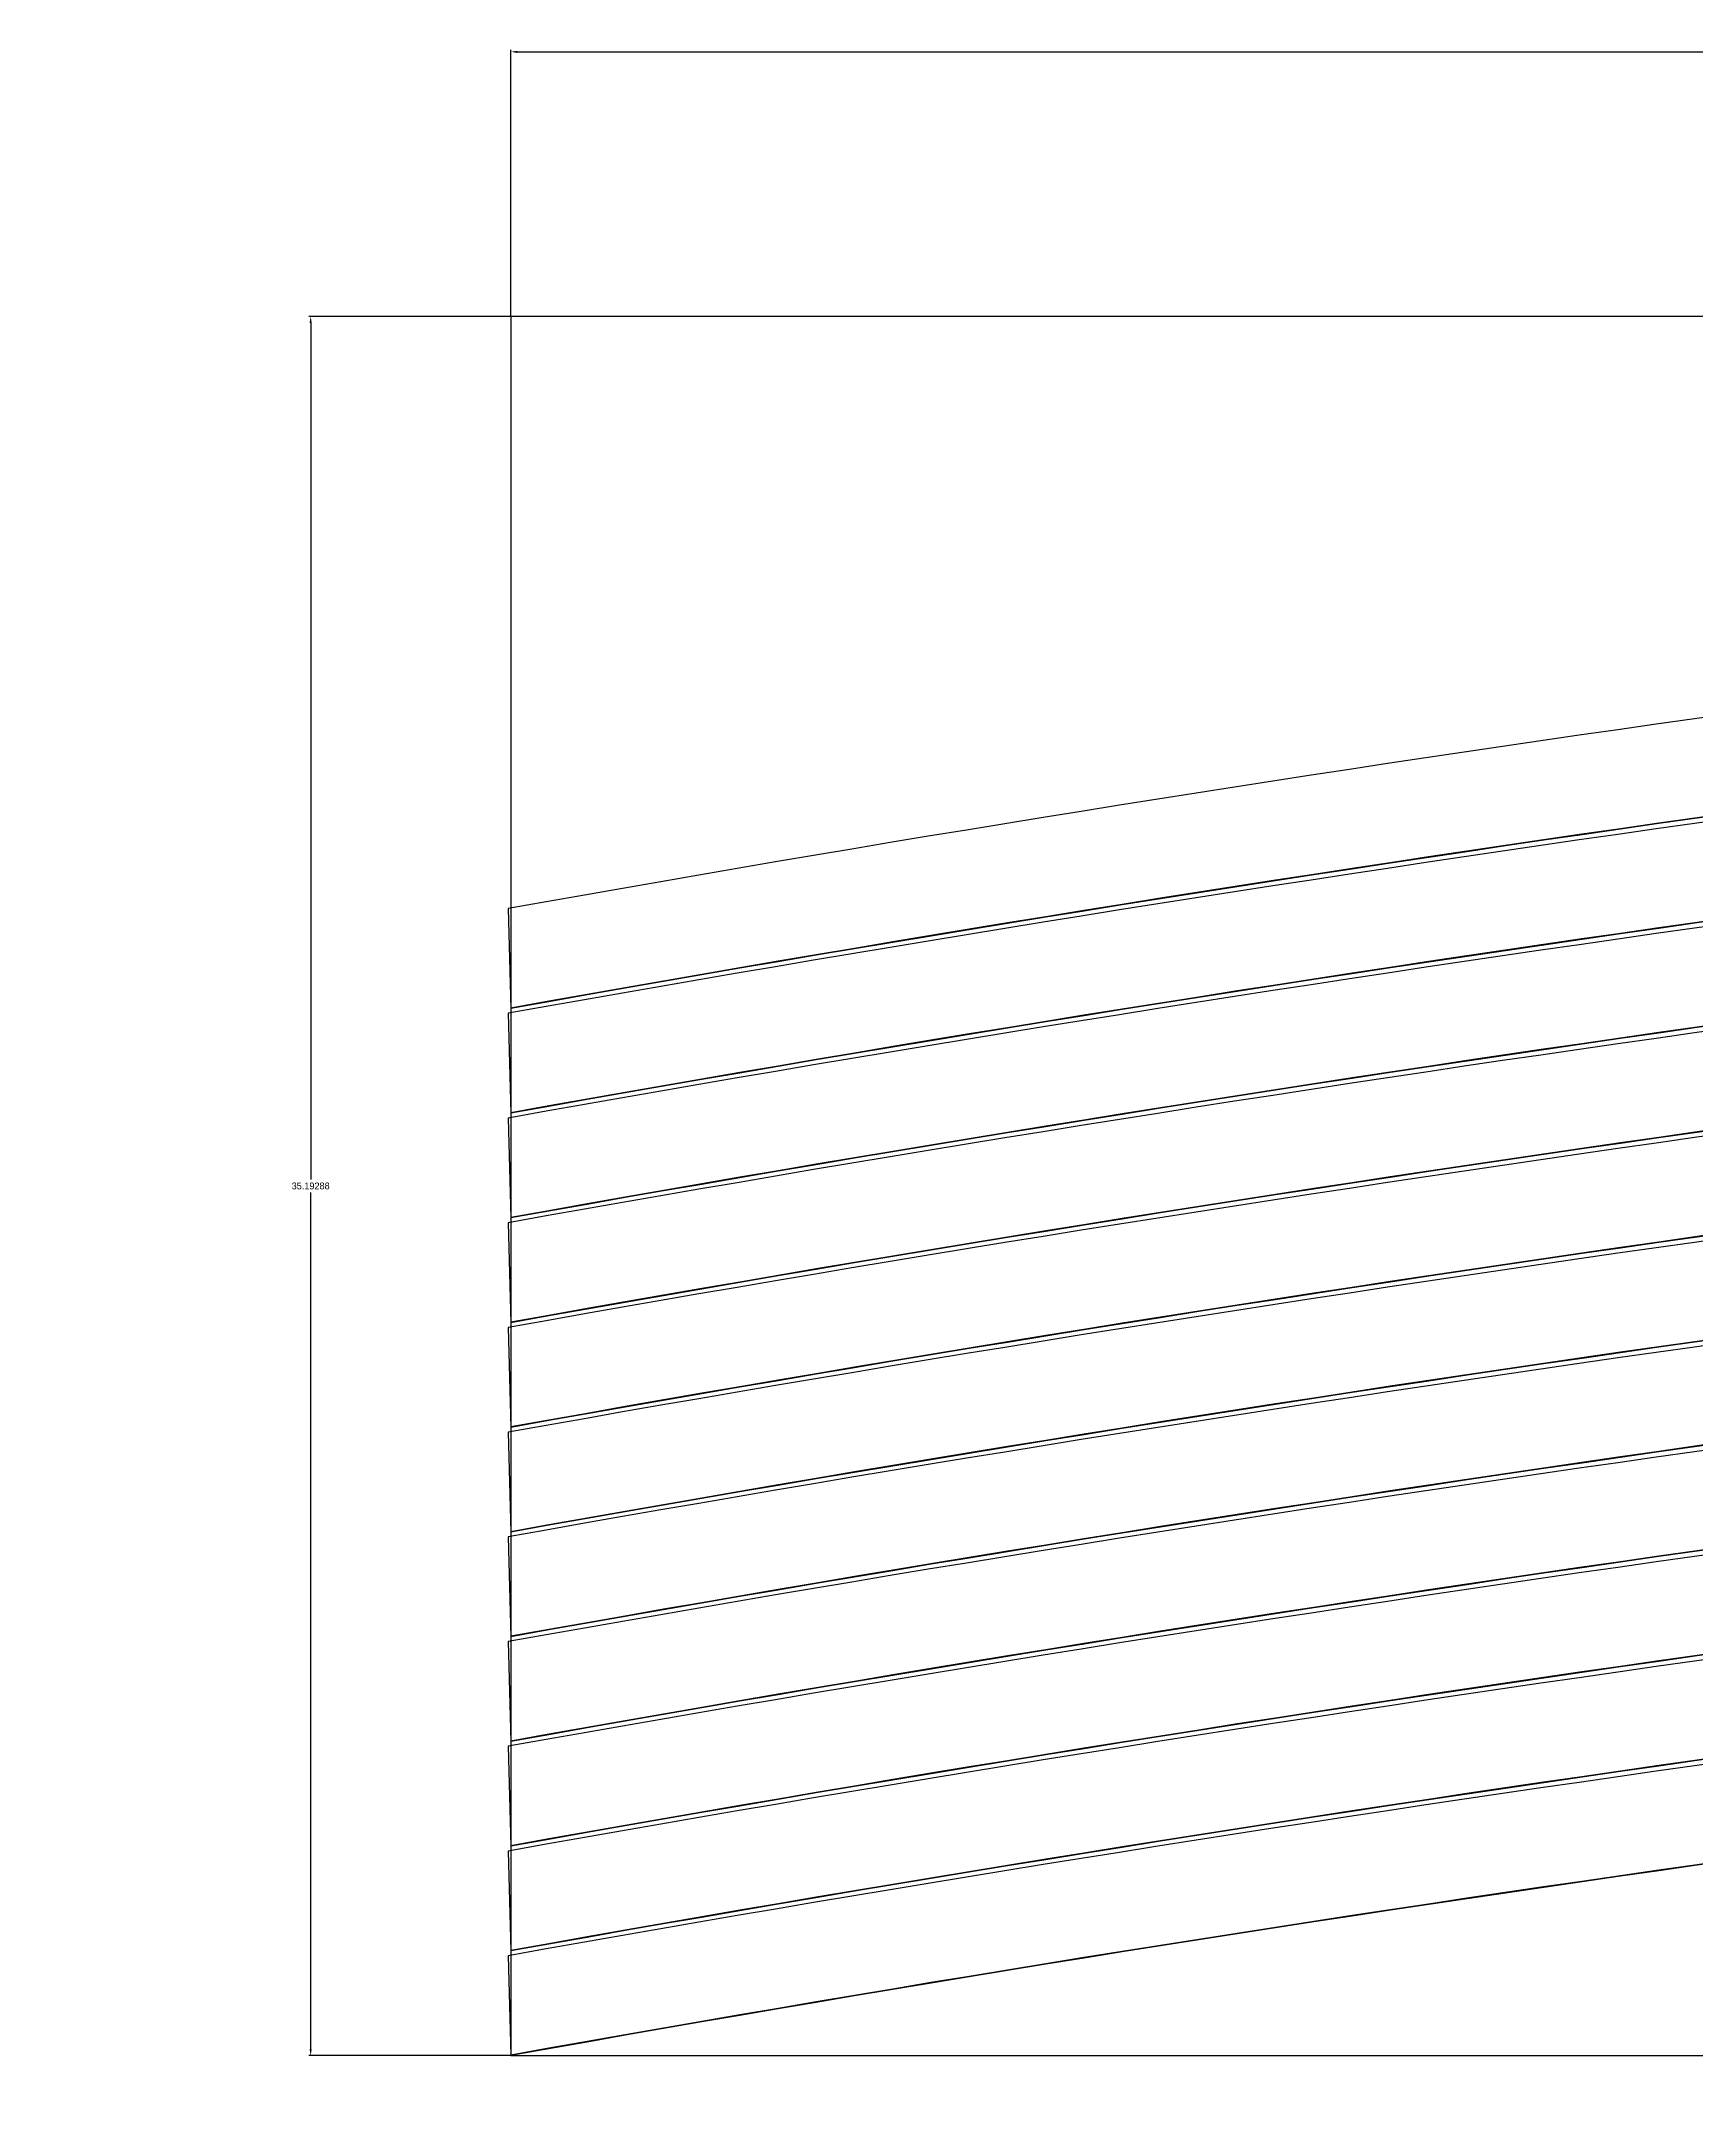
# Model space of a CAD drawing. Header units: inches. Extents: x -269 to 1350, y -37 to 699.
# Drawn here: x -119.79 to -86.32, y 512.47 to 553.95 of the extents above; entities that cross this region are included whole.
import ezdxf

# ---------------------------------------------------------------- set-up
doc = ezdxf.new("R2010")
doc.units = ezdxf.units.IN
doc.header["$MEASUREMENT"] = 0
doc.header["$PDSIZE"] = -1
doc.dimstyles.get("Standard").update_dxf_attribs({"dimtxt": 0.18, "dimasz": 0.18, "dimexe": 0.18, "dimexo": 0.0625, "dimgap": 0.09, "dimtad": 0, "dimtih": 1, "dimtoh": 1, "dimdec": 4, "dimzin": 0, "dimdsep": 46, "dimtxsty": 'Standard', "dimcen": 0.09, "dimadec": 0, "dimazin": 0, "dimtfac": 1, "dimtdec": 4, "dimtofl": 0, "dimtmove": 0, "dimatfit": 3, "dimfxl": 1, "dimtolj": 1, "dimtzin": 0, "dimarcsym": 0})

# ---------------------------------------------------------------- blocks, each defined once
blk = doc.blocks.new('*D5')
at = {"color": 0, "lineweight": -2, "transparency": 16777216}
for p, q in [((-110.285, 548.381), (-110.285, 553.774)), ((-110.155, 553.735), (86.121, 553.735)), ((86.251, 548.381), (86.251, 553.774)), ((-119.791, 417.768), (-119.791, 410.72)), ((76.712, 417.246), (76.712, 410.72)), ((-119.661, 410.759), (76.582, 410.759))]:
    blk.add_line(p, q, dxfattribs=at)
at = {"color": 0, "transparency": 16777216}
for points in [[(-110.155, 553.756), (-110.155, 553.713), (-110.285, 553.735)], [(86.121, 553.756), (86.121, 553.713), (86.251, 553.735)], [(-119.661, 410.781), (-119.661, 410.738), (-119.791, 410.759)], [(76.582, 410.781), (76.582, 410.738), (76.712, 410.759)]]:
    blk.add_solid(points, dxfattribs=at)
at = {"layer": 'Defpoints', "color": 0, "transparency": 16777216}
for p in [(86.251, 553.735), (-110.285, 548.381), (86.251, 548.381), (-119.791, 417.768), (76.712, 417.246), (76.712, 410.759)]:
    blk.add_point(p, dxfattribs=at)
at = {"color": 0, "transparency": 16777216, "char_height": 0.1378, "attachment_point": 5}
for s, insert in [('\\A1;196.53578', (-12.017, 553.863)), ('\\A1;196.50263', (-21.54, 410.888))]:
    blk.add_mtext(s, dxfattribs=dict(at, insert=insert))
blk = doc.blocks.new('*D6')
at = {"color": 0, "lineweight": -2, "transparency": 16777216}
for p, q in [((-110.285, 548.381), (-114.374, 548.381)), ((-114.334, 548.251), (-114.334, 530.914)), ((-114.334, 513.319), (-114.334, 530.656)), ((-110.285, 513.189), (-114.374, 513.189))]:
    blk.add_line(p, q, dxfattribs=at)
at = {"color": 0, "transparency": 16777216}
for points in [[(-114.356, 548.251), (-114.313, 548.251), (-114.334, 548.381)], [(-114.356, 513.319), (-114.313, 513.319), (-114.334, 513.189)]]:
    blk.add_solid(points, dxfattribs=at)
at = {"layer": 'Defpoints', "color": 0, "transparency": 16777216}
for p in [(-110.285, 548.381), (-114.334, 513.189), (-110.285, 513.189)]:
    blk.add_point(p, dxfattribs=at)
at = {"color": 0, "transparency": 16777216, "insert": (-114.334, 530.785), "char_height": 0.1378, "attachment_point": 5}
blk.add_mtext('\\A1;35.19288', dxfattribs=at)

msp = doc.modelspace()

# ---------------------------------------------------------------- linework, layer by layer
at = {"color": 7, "linetype": 'Continuous', "lineweight": 25}
for p, q in [((-110.340304, 536.398217), (-110.284714, 534.376429)), ((-110.340304, 534.279109), (-110.284714, 532.25732)), ((-110.340304, 532.160001), (-110.284714, 530.138212)), ((-110.340304, 530.040892), (-110.284714, 528.019104)), ((-110.340304, 527.921784), (-110.284714, 525.899995)), ((-110.340304, 525.802676), (-110.284714, 523.780887)), ((-110.340304, 523.685178), (-110.284714, 521.663389)), ((-110.340304, 521.56607), (-110.284714, 519.544281)), ((-110.340304, 519.446961), (-110.284714, 517.425173)), ((-110.340304, 517.327853), (-110.284714, 515.306064)), ((-110.340304, 515.210356), (-110.284714, 513.188567))]:
    msp.add_line(p, q, dxfattribs=at)
msp.add_lwpolyline([(-110.284714, 513.188567), (86.25107, 513.188567), (86.25107, 548.381444), (-110.284714, 548.381444)], close=True)
for centre, radius, end in [((7.903811, -125.65129), 672.526, 100.126432009), ((7.903811, -127.770398), 672.526, 100.126432009), ((7.897686, -125.535132), 670.42, 100.153243734), ((7.903811, -125.65129), 670.526, 100.152130672), ((7.903811, -129.889506), 672.526, 100.126432009), ((7.897686, -127.654241), 670.42, 100.153243734), ((7.903811, -127.770398), 670.526, 100.152130672), ((7.903811, -132.008615), 672.526, 100.126432009), ((7.897686, -129.773349), 670.42, 100.153243734), ((7.903811, -129.889506), 670.526, 100.152130672), ((7.903811, -134.127723), 672.526, 100.126432009), ((7.897686, -131.892457), 670.42, 100.153243734), ((7.903811, -132.008615), 670.526, 100.152130672), ((7.903811, -136.246832), 672.526, 100.126432009), ((7.897686, -134.011566), 670.42, 100.153243734), ((7.903811, -134.127723), 670.526, 100.152130672), ((7.903811, -138.364329), 672.526, 100.126432009), ((7.897686, -136.130674), 670.42, 100.153243734), ((7.903811, -136.246832), 670.526, 100.152130672), ((7.897686, -138.248172), 670.42, 100.153243734), ((7.903811, -138.364329), 670.526, 100.152130672), ((7.903811, -140.483437), 672.526, 100.126432009), ((7.897686, -140.36728), 670.42, 100.153243734), ((7.903811, -140.483437), 670.526, 100.152130672), ((7.903811, -142.602546), 672.526, 100.126432009), ((7.897686, -142.486388), 670.42, 100.153243734), ((7.903811, -142.602546), 670.526, 100.152130672), ((7.903811, -144.721654), 672.526, 100.126432009), ((7.903811, -146.839151), 672.526, 100.126432009), ((7.897686, -144.605497), 670.42, 100.153243734), ((7.903811, -144.721654), 670.526, 100.152130672), ((7.897686, -146.722994), 670.42, 100.153243734), ((7.903811, -146.839151), 670.526, 100.152130672)]:
    msp.add_arc(centre, radius, 91.574980049, end, dxfattribs=at)

# ---------------------------------------------------------------- dimensions: what is measured, and where the dimension line sits
for base, p1, p2, middle in [((86.25107, 553.734541), (-110.284714, 548.381444), (86.25107, 548.381444), (-12.016822, 553.863439)), ((76.711503, 410.759229), (-119.79113, 417.767995), (76.711503, 417.246051), (-21.539813, 410.888127))]:
    dim = msp.add_linear_dim(base=base, p1=p1, p2=p2, dimstyle='Standard', override={"dimtxt": 0.137795, "dimasz": 0.13, "dimexe": 0.03937, "dimexo": 0, "dimgap": 0.06, "dimtad": 1, "dimdec": 5, "dimzin": 1, "dimadec": 2, "dimtdec": 5, "dimtzin": 1})
    dim.commit()
    dim.dimension.update_dxf_attribs({"geometry": '*D5', "text_midpoint": middle})
dim = msp.add_linear_dim(base=(-114.334376, 513.188567), p1=(-110.284714, 548.381444), p2=(-110.284714, 513.188567), angle=90, dimstyle='Standard', override={"dimtxt": 0.137795, "dimasz": 0.13, "dimexe": 0.03937, "dimexo": 0, "dimgap": 0.06, "dimtad": 1, "dimdec": 5, "dimzin": 1, "dimadec": 2, "dimtdec": 5, "dimtzin": 1})
dim.commit()
dim.dimension.update_dxf_attribs({"geometry": '*D6', "text_midpoint": (-114.334376, 530.785006)})

doc.saveas('drawing.dxf')
